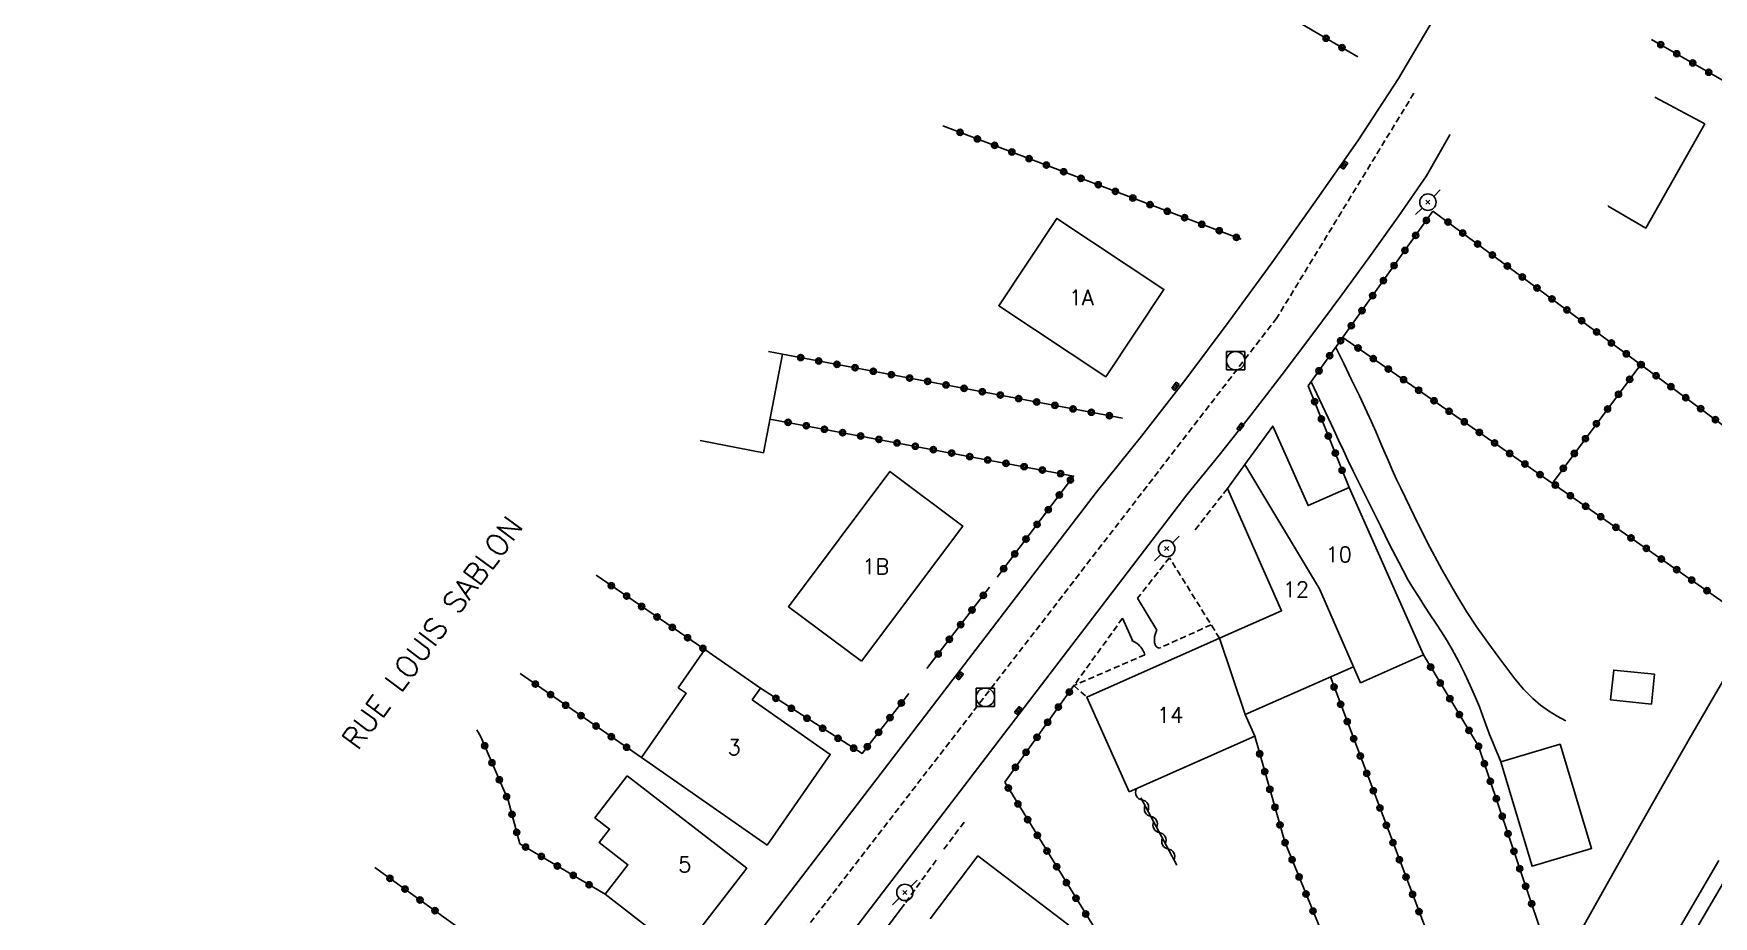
# Model space of a CAD drawing. Header units: millimetres. Extents: x 164000 to 165000, y 151998 to 153000.
# Drawn here: x 164014 to 164150.3, y 152521.7 to 152593.3 of the extents above; entities that cross this region are included whole.
import ezdxf
from ezdxf.enums import TextEntityAlignment as Align

# ---------------------------------------------------------------- set-up
doc = ezdxf.new("R2010")
doc.units = ezdxf.units.MM
doc.linetypes.add('DASHED', pattern=[0.75, 0.5, -0.25])
doc.layers.get('0').update_dxf_attribs({"linetype": 'CONTINUOUS'})
for name, color, linetype in [('W0001', 6, 'DASHED'), ('W0008', 7, 'CONTINUOUS'), ('W0014', 7, 'CONTINUOUS'), ('W0017', 7, 'CONTINUOUS'), ('W0101', 7, 'CONTINUOUS'), ('W0104', 1, 'CONTINUOUS'), ('W0112', 1, 'DASHED'), ('W0211', 2, 'CONTINUOUS'), ('W0214', 2, 'CONTINUOUS'), ('W0310', 3, 'CONTINUOUS'), ('W0323', 7, 'CONTINUOUS'), ('W0401', 7, 'CONTINUOUS'), ('W0420', 7, 'CONTINUOUS'), ('W0473', 7, 'CONTINUOUS'), ('W0700', 7, 'CONTINUOUS'), ('W0989', 7, 'CONTINUOUS'), ('W0991', 7, 'CONTINUOUS'), ('W1102', 7, 'CONTINUOUS')]:
    doc.layers.add(name, color=color, linetype=linetype)
doc.styles.get("Standard").update_dxf_attribs({"font": 'romans.shx', "width": 0.85})

# ---------------------------------------------------------------- blocks, each defined once
blk = doc.blocks.new('T420')
for p, q in [((0.75, 0.75), (-0.75, 0.75)), ((-0.75, 0.75), (-0.75, -0.75)), ((0.75, 0.75), (0.75, -0.75)), ((0.75, -0.75), (-0.75, -0.75))]:
    blk.add_line(p, q)
blk.add_ellipse((0, 0), major_axis=(-0.53, 0.53), ratio=1, start_param=3.926991, end_param=10.210176)
blk = doc.blocks.new('T401')
for p, q in [((-0.3, 0.3), (0, 0.3)), ((-0.3, -0.25), (-0.3, 0.3)), ((-0.3, 0.15), (0, 0.15)), ((-0.3, 0), (0, 0)), ((0, 0.3), (0, -0.25)), ((-0.3, -0.15), (0, -0.15)), ((-0.3, -0.25), (-0.3, -0.3)), ((-0.3, -0.3), (0, -0.3)), ((0, -0.3), (0, -0.25))]:
    blk.add_line(p, q)
blk = doc.blocks.new('T473')
for p, q in [((-0.166667, 0.166667), (0.166667, -0.166667)), ((-0.166667, -0.166667), (0.166667, 0.166667)), ((0.500001, 0.500001), (1.000002, 1.000002)), ((-1.000002, -1.000002), (-0.500001, -0.500001))]:
    blk.add_line(p, q)
blk.add_ellipse((0, 0), major_axis=(0.471405, 0.471405), ratio=1, start_param=5.4977871438, end_param=11.780972451)
blk = doc.blocks.new('t323o')
at = {"color": 0, "linetype": 'Continuous'}
for radius in [0.25, 0.15]:
    blk.add_circle((0, 0), radius, dxfattribs=at)
blk = doc.blocks.new('t310o')
at = {"color": 0, "linetype": 'Continuous'}
for centre, start, end in [((-0.5, 0.38), 216.8699, 323.1304), ((0.5, -0.37), 36.8699, 143.1303)]:
    blk.add_arc(centre, 0.625, start, end, dxfattribs=at)

msp = doc.modelspace()

# ---------------------------------------------------------------- linework, layer by layer
at = {"layer": 'W0001'}
msp.add_lwpolyline([(164126.03, 152588.49), (164126.03, 152588.49), (164114.91, 152570.26), (164071.17, 152513.55), (164068.49, 152509.67), (164028.8, 152454.67), (164014, 152425.85)], dxfattribs=at)
at = {"layer": 'W0008'}
for points in [[(164100.24, 152556.08), (164103.92, 152560.66), (164107.52, 152565.29), (164111.04, 152569.99), (164114.49, 152574.74), (164118, 152579.66), (164121.47, 152584.62), (164124.79, 152589.68), (164127.86, 152594.91), (164132.17, 152604.65)], [(164128.95, 152585.12), (164128.95, 152585.12), (164127.06, 152581.8)], [(164127.06, 152581.8), (164124.81, 152578.55), (164122.51, 152575.33), (164120.19, 152572.13), (164117.83, 152568.96), (164115.33, 152565.65), (164112.79, 152562.37), (164110.22, 152559.12), (164107.61, 152555.89)], [(164031.61, 152452.37), (164038.02, 152462.89), (164049.69, 152479.7), (164052.41, 152483.59), (164073.27, 152511), (164107.61, 152555.89)], [(164100.24, 152556.08), (164077.92, 152526.93), (164062.25, 152506.51), (164034.01, 152466.47)]]:
    msp.add_lwpolyline(points, dxfattribs=at)
at = {"layer": 'W0014'}
msp.add_lwpolyline([(164084.7, 152522.67), (164077.93, 152513.65)], dxfattribs=at)
at = {"layer": 'W0017'}
for points in [[(164138.37, 152537.55), (164137.65, 152537.93), (164136.96, 152538.35), (164136.31, 152538.83), (164135.69, 152539.35), (164134.92, 152540.13), (164134.22, 152540.96), (164133.57, 152541.83), (164132.93, 152542.7), (164132.03, 152543.92), (164131.15, 152545.16), (164130.31, 152546.42), (164129.51, 152547.71), (164128.29, 152549.83), (164127.15, 152552), (164126.06, 152554.19), (164125, 152556.38), (164124.63, 152557.15), (164124.28, 152557.93), (164123.94, 152558.7), (164123.6, 152559.48), (164123.27, 152560.26), (164122.93, 152561.04), (164122.59, 152561.82), (164122.24, 152562.59), (164121.62, 152563.92), (164120.98, 152565.24), (164120.34, 152566.55), (164119.69, 152567.86)], [(164117.7, 152565.08), (164118.16, 152564.1), (164118.62, 152563.12), (164119.07, 152562.14), (164119.53, 152561.16), (164119.92, 152560.32), (164120.31, 152559.49), (164120.7, 152558.65), (164121.1, 152557.82), (164121.47, 152557.06), (164121.85, 152556.3), (164122.23, 152555.55), (164122.61, 152554.79), (164123.34, 152553.33), (164124.06, 152551.87), (164124.8, 152550.42), (164125.58, 152548.98), (164126, 152548.26), (164126.45, 152547.56), (164126.9, 152546.86), (164127.36, 152546.16), (164127.82, 152545.47), (164128.28, 152544.77), (164128.72, 152544.05), (164129.13, 152543.33), (164129.65, 152542.38), (164130.14, 152541.41), (164130.6, 152540.42), (164131.04, 152539.43), (164131.2, 152539.06), (164131.35, 152538.69), (164131.49, 152538.31), (164131.63, 152537.94), (164131.76, 152537.56), (164131.9, 152537.18), (164132.04, 152536.81), (164132.18, 152536.43), (164132.41, 152535.88), (164132.63, 152535.32), (164132.86, 152534.76), (164133.09, 152534.21)], [(164105.18, 152544.9), (164103.61, 152547.5)], [(164103.21, 152544.01), (164102.39, 152545.88)]]:
    msp.add_lwpolyline(points, dxfattribs=at)
at = {"layer": 'W0101'}
for points in [[(164144.85, 152577.55), (164149.64, 152586.01), (164145.58, 152588.18)], [(164141.79, 152579.34), (164141.79, 152579.34), (164141.79, 152579.34), (164141.79, 152579.34), (164141.79, 152579.34), (164144.85, 152577.55), (164144.85, 152577.55)], [(164121.12, 152541.94), (164121.7, 152540.64), (164126.8, 152542.9), (164120.77, 152556.49), (164117.45, 152555.02), (164114.58, 152561.48), (164112.32, 152558.37)], [(164112.32, 152558.37), (164110.9, 152556.41), (164115.3, 152546.48), (164110.26, 152544.25)], [(164110.26, 152544.25), (164099.5, 152539.47), (164102.91, 152531.78)], [(164112.34, 152538.05), (164121.12, 152541.94)], [(164102.91, 152531.78), (164113.11, 152536.31), (164112.34, 152538.05)], [(164086.77, 152521.47), (164090.65, 152526.58), (164098.03, 152520.97)]]:
    msp.add_lwpolyline(points, dxfattribs=at)
for points in [[(164101.04, 152565.48), (164105.74, 152572.57), (164097.04, 152578.33), (164092.34, 152571.25), (164101.04, 152565.48)], [(164081.2, 152542.38), (164089.42, 152553.36), (164083.5, 152557.79), (164075.28, 152546.81), (164081.2, 152542.38)], [(164072.32, 152539.24), (164072.99, 152540.19), (164068.47, 152543.33), (164066.32, 152540.24), (164066.97, 152539.79), (164063.33, 152534.57), (164073.54, 152527.46), (164078.66, 152534.82), (164072.32, 152539.24)], [(164062.18, 152533.08), (164059.56, 152529.68), (164060.75, 152528.76), (164059.91, 152527.67), (164062.24, 152525.87), (164060.38, 152523.47), (164066.55, 152518.7), (164071.88, 152525.58), (164062.18, 152533.08)]]:
    msp.add_lwpolyline(points, close=True, dxfattribs=at)
at = {"layer": 'W0104'}
for points in [[(164073.66, 152567.54), (164074.78, 152567.32), (164073.23, 152559.31)], [(164073.23, 152559.31), (164068.09, 152560.31)]]:
    msp.add_lwpolyline(points, dxfattribs=at)
for points in [[(164145.32, 152538.9), (164142, 152539.25), (164142.25, 152541.67), (164145.57, 152541.33), (164145.32, 152538.9)], [(164133.09, 152534.21), (164135.63, 152525.74), (164140.45, 152527.19), (164137.9, 152535.65), (164133.09, 152534.21)]]:
    msp.add_lwpolyline(points, close=True, dxfattribs=at)
at = {"layer": 'W0112'}
for points in [[(164110.9, 152556.41), (164108.23, 152552.99)], [(164106.19, 152550.79), (164103.61, 152547.5)], [(164110.26, 152544.25), (164106.19, 152550.79)], [(164102.39, 152545.88), (164098.44, 152540.41), (164099.5, 152539.47)], [(164105.18, 152544.9), (164105.09, 152544.73), (164105.03, 152544.55), (164104.98, 152544.37), (164104.97, 152544.18), (164104.97, 152544.04), (164104.99, 152543.89), (164105.03, 152543.75), (164105.1, 152543.62), (164105.15, 152543.56), (164105.21, 152543.51), (164105.29, 152543.47), (164105.36, 152543.44)], [(164109.58, 152545.35), (164105.36, 152543.44)], [(164104.2, 152542.91), (164098.44, 152540.41)], [(164104.2, 152542.91), (164104.17, 152543), (164104.13, 152543.1), (164104.09, 152543.19), (164104.04, 152543.28), (164103.95, 152543.41), (164103.86, 152543.53), (164103.75, 152543.65), (164103.64, 152543.76), (164103.52, 152543.85), (164103.39, 152543.94), (164103.25, 152544.01), (164103.11, 152544.08)], [(164089.53, 152529.32), (164087.8, 152527.02)], [(164087.27, 152526.25), (164084.7, 152522.69)]]:
    msp.add_lwpolyline(points, dxfattribs=at)
at = {"layer": 'W0211'}
msp.add_lwpolyline([(164104.08, 152460.8), (164106.58, 152463.62), (164109.04, 152466.48), (164111.46, 152469.38), (164113.83, 152472.31), (164120.11, 152480.32), (164126.28, 152488.41), (164132.29, 152496.62), (164138.07, 152505), (164141.41, 152510.21), (164144.59, 152515.52), (164147.68, 152520.87), (164150.78, 152526.22)], dxfattribs=at)
at = {"layer": 'W0214'}
msp.add_lwpolyline([(164152.32, 152542.85), (164150.34, 152539.46), (164148.38, 152536.05), (164146.43, 152532.64), (164144.49, 152529.22), (164141.72, 152524.32), (164138.96, 152519.4), (164136.22, 152514.49), (164133.48, 152509.56)], dxfattribs=at)
at = {"layer": 'W0310'}
msp.add_lwpolyline([(164103.88, 152531.29), (164106.8, 152525.82)], dxfattribs=at)
at = {"layer": 'W0323'}
for points in [[(164121.47, 152591.46), (164099.5, 152604.33)], [(164127.58, 152578.92), (164158.37, 152556.2), (164170.28, 152578.54), (164145.33, 152592.87)], [(164112, 152576.65), (164087.79, 152585.85)], [(164117.46, 152564.74), (164127.58, 152578.92)], [(164120.27, 152568.67), (164151.84, 152546.7), (164158.37, 152556.2)], [(164074.78, 152567.32), (164102.39, 152562.11)], [(164144.44, 152566.48), (164137.27, 152556.84)], [(164117.46, 152564.74), (164120.77, 152556.49)], [(164073.76, 152562.05), (164098.41, 152557.42), (164092.21, 152549.2)], [(164068.47, 152543.33), (164059.65, 152549.36)], [(164091.6, 152548.4), (164086.5, 152541.79)], [(164126.8, 152542.9), (164131.28, 152535.48), (164137.07, 152518.32), (164125.82, 152502.61), (164115.55, 152527.73), (164113.11, 152536.31)], [(164063.33, 152534.57), (164053.5, 152541.39)], [(164085.04, 152539.78), (164081.25, 152534.9), (164072.99, 152540.19)], [(164098.44, 152540.41), (164092.82, 152532.56)], [(164130.2, 152508.73), (164127.06, 152516.7), (164128.26, 152517.28), (164119.26, 152541.11)], [(164049.98, 152536.82), (164050.29, 152536.25), (164052.52, 152531.1), (164053.47, 152527.57), (164060.38, 152523.47)], [(164119.85, 152488.66), (164092.82, 152532.56)], [(164062.65, 152510.57), (164041.71, 152525.64)]]:
    msp.add_lwpolyline(points, dxfattribs=at)
at = {"layer": 'W0700'}
msp.add_lwpolyline([(164237.19, 152656.64), (164230.45, 152644.83), (164221.54, 152630.32), (164208.59, 152608.59), (164197.37, 152590.32), (164177.71, 152565.75), (164165.19, 152548.13), (164156.8, 152534.02), (164145.64, 152515), (164130.62, 152491.73), (164116.55, 152472.06)], dxfattribs=at)
at = {"layer": 'W1102'}
for points in [[(164112.32, 152558.37), (164118.36, 152548.27), (164121.12, 152541.94)], [(164110.26, 152544.25), (164112.34, 152538.05)]]:
    msp.add_lwpolyline(points, dxfattribs=at)

# ---------------------------------------------------------------- block references
at = {"layer": 'W0310', "rotation": 298.1013510691052}
for p in [(164103.97, 152531.12), (164104.68, 152529.79), (164105.38, 152528.47), (164106.09, 152527.15)]:
    msp.add_blockref('t310o', p, dxfattribs=at)
at = {"layer": 'W0323'}
for p, rotation in [((164118.91, 152592.96), 149.6251915920737), ((164120.2, 152592.2), 149.6251915920737), ((164146.07, 152592.44), 150.1274165602107), ((164147.37, 152591.7), 150.1274165602107), ((164148.67, 152590.95), 150.1274165602107), ((164149.97, 152590.2), 150.1274165602107), ((164089.2, 152585.32), 159.1840424578323), ((164090.6, 152584.79), 159.1840424578323), ((164092, 152584.26), 159.1840424578323), ((164093.4, 152583.72), 159.1840424578323), ((164094.8, 152583.19), 159.1840424578323), ((164096.21, 152582.66), 159.1840424578323), ((164097.61, 152582.12), 159.1840424578323), ((164099.01, 152581.59), 159.1840424578323), ((164100.41, 152581.06), 159.1840424578323), ((164101.81, 152580.52), 159.1840424578323), ((164103.22, 152579.99), 159.1840424578323), ((164104.62, 152579.46), 159.1840424578323), ((164106.02, 152578.92), 159.1840424578323), ((164107.42, 152578.39), 159.1840424578323), ((164127.05, 152578.17), 54.48118455857021), ((164128.79, 152578.03), 323.5660641802474), ((164108.82, 152577.86), 159.1840424578323), ((164110.23, 152577.33), 159.1840424578323), ((164111.63, 152576.79), 159.1840424578323), ((164126.18, 152576.95), 54.48118455857021), ((164130, 152577.14), 323.5660641802474), ((164125.3, 152575.73), 54.48118455857021), ((164131.2, 152576.25), 323.5660641802474), ((164132.41, 152575.36), 323.5660641802474), ((164124.43, 152574.51), 54.48118455857021), ((164133.62, 152574.47), 323.5660641802474), ((164123.56, 152573.29), 54.48118455857021), ((164134.83, 152573.58), 323.5660641802474), ((164136.03, 152572.69), 323.5660641802474), ((164122.69, 152572.07), 54.48118455857021), ((164137.24, 152571.8), 323.5660641802474), ((164121.82, 152570.85), 54.48118455857021), ((164138.45, 152570.91), 323.5660641802474), ((164139.65, 152570.02), 323.5660641802474), ((164120.95, 152569.62), 54.48118455857021), ((164140.86, 152569.12), 323.5660641802474), ((164119.2, 152567.18), 54.48118455857021), ((164120.08, 152568.4), 54.48118455857021), ((164121.5, 152567.82), 325.1649599950831), ((164142.07, 152568.23), 323.5660641802474), ((164143.27, 152567.34), 323.5660641802474), ((164076.26, 152567.04), 349.3253517153417), ((164077.73, 152566.76), 349.3253517153417), ((164079.2, 152566.49), 349.3253517153417), ((164080.68, 152566.21), 349.3253517153417), ((164082.15, 152565.93), 349.3253517153417), ((164118.33, 152565.96), 54.48118455857021), ((164122.73, 152566.96), 325.1649599950831), ((164123.96, 152566.1), 325.1649599950831), ((164144.43, 152566.47), 233.3476566703513), ((164144.48, 152566.45), 323.5660641802474), ((164083.63, 152565.65), 349.3253517153417), ((164085.1, 152565.37), 349.3253517153417), ((164086.58, 152565.1), 349.3253517153417), ((164088.05, 152564.82), 349.3253517153417), ((164089.52, 152564.54), 349.3253517153417), ((164125.19, 152565.25), 325.1649599950831), ((164126.42, 152564.39), 325.1649599950831), ((164143.54, 152565.27), 233.3476566703513), ((164145.69, 152565.56), 323.5660641802474), ((164146.89, 152564.67), 323.5660641802474), ((164091, 152564.26), 349.3253517153417), ((164092.47, 152563.99), 349.3253517153417), ((164093.95, 152563.71), 349.3253517153417), ((164095.42, 152563.43), 349.3253517153417), ((164096.89, 152563.15), 349.3253517153417), ((164117.98, 152563.46), 291.8282425377844), ((164127.66, 152563.53), 325.1649599950831), ((164142.64, 152564.06), 233.3476566703513), ((164148.1, 152563.78), 323.5660641802474), ((164075.24, 152561.78), 349.35493420978), ((164098.37, 152562.87), 349.3253517153417), ((164099.84, 152562.6), 349.3253517153417), ((164101.32, 152562.32), 349.3253517153417), ((164118.53, 152562.06), 291.8282425377844), ((164128.89, 152562.68), 325.1649599950831), ((164130.12, 152561.82), 325.1649599950831), ((164140.85, 152561.66), 233.3476566703513), ((164141.75, 152562.86), 233.3476566703513), ((164149.31, 152562.89), 323.5660641802474), ((164150.51, 152562), 323.5660641802474), ((164076.71, 152561.5), 349.35493420978), ((164078.19, 152561.22), 349.35493420978), ((164079.66, 152560.94), 349.35493420978), ((164081.13, 152560.67), 349.35493420978), ((164082.61, 152560.39), 349.35493420978), ((164119.09, 152560.67), 291.8282425377844), ((164131.35, 152560.96), 325.1649599950831), ((164139.96, 152560.45), 233.3476566703513), ((164084.08, 152560.11), 349.35493420978), ((164085.56, 152559.84), 349.35493420978), ((164087.03, 152559.56), 349.35493420978), ((164088.51, 152559.28), 349.35493420978), ((164089.98, 152559), 349.35493420978), ((164119.65, 152559.28), 291.8282425377844), ((164132.58, 152560.11), 325.1649599950831), ((164133.81, 152559.25), 325.1649599950831), ((164139.06, 152559.25), 233.3476566703513), ((164091.45, 152558.73), 349.35493420978), ((164092.93, 152558.45), 349.35493420978), ((164094.4, 152558.17), 349.35493420978), ((164095.88, 152557.9), 349.35493420978), ((164097.35, 152557.62), 349.35493420978), ((164120.21, 152557.89), 291.8282425377844), ((164135.04, 152558.39), 325.1649599950831), ((164136.27, 152557.54), 325.1649599950831), ((164138.16, 152558.05), 233.3476566703513), ((164098.16, 152557.09), 232.9530878694969), ((164137.51, 152556.68), 325.1649599950831), ((164097.26, 152555.89), 232.9530878694969), ((164138.74, 152555.82), 325.1649599950831), ((164139.97, 152554.97), 325.1649599950831), ((164095.45, 152553.49), 232.9530878694969), ((164096.35, 152554.69), 232.9530878694969), ((164141.2, 152554.11), 325.1649599950831), ((164094.55, 152552.3), 232.9530878694969), ((164142.43, 152553.25), 325.1649599950831), ((164143.66, 152552.4), 325.1649599950831), ((164093.64, 152551.1), 232.9530878694969), ((164144.89, 152551.54), 325.1649599950831), ((164092.74, 152549.9), 232.9530878694969), ((164146.12, 152550.68), 325.1649599950831), ((164147.36, 152549.82), 325.1649599950831), ((164060.89, 152548.52), 145.6622393242118), ((164148.59, 152548.97), 325.1649599950831), ((164149.82, 152548.11), 325.1649599950831), ((164062.13, 152547.67), 145.6622393242118), ((164063.36, 152546.83), 145.6622393242118), ((164091.08, 152547.73), 232.3647484733374), ((164064.6, 152545.98), 145.6622393242118), ((164089.25, 152545.36), 232.3647484733374), ((164090.17, 152546.55), 232.3647484733374), ((164065.84, 152545.13), 145.6622393242118), ((164067.08, 152544.29), 145.6622393242118), ((164088.33, 152544.17), 232.3647484733374), ((164068.32, 152543.44), 145.6622393242118), ((164087.42, 152542.98), 232.3647484733374), ((164127.4, 152541.91), 301.1548421080513), ((164054.73, 152540.53), 145.2846177542072), ((164098.06, 152539.88), 234.3891467797195), ((164119.56, 152540.3), 110.6945150117513), ((164128.17, 152540.62), 301.1548421080513), ((164055.96, 152539.68), 145.2846177542072), ((164057.19, 152538.82), 145.2846177542072), ((164074.25, 152539.38), 147.343288259588), ((164075.51, 152538.57), 147.343288259588), ((164084.43, 152538.99), 232.1465810712486), ((164097.18, 152538.66), 234.3891467797195), ((164120.09, 152538.9), 110.6945150117513), ((164128.95, 152539.34), 301.1548421080513), ((164058.43, 152537.97), 145.2846177542072), ((164059.66, 152537.12), 145.2846177542072), ((164076.78, 152537.76), 147.343288259588), ((164083.51, 152537.81), 232.1465810712486), ((164096.31, 152537.44), 234.3891467797195), ((164120.62, 152537.49), 110.6945150117513), ((164129.73, 152538.06), 301.1548421080513), ((164060.89, 152536.26), 145.2846177542072), ((164078.04, 152536.95), 147.343288259588), ((164079.3, 152536.14), 147.343288259588), ((164082.59, 152536.62), 232.1465810712486), ((164095.44, 152536.22), 234.3891467797195), ((164121.15, 152536.09), 110.6945150117513), ((164130.5, 152536.77), 301.1548421080513), ((164050.61, 152535.52), 293.4121124291869), ((164062.13, 152535.41), 145.2846177542072), ((164080.56, 152535.33), 147.343288259588), ((164081.67, 152535.44), 232.1465810712486), ((164094.56, 152535), 234.3891467797195), ((164113.52, 152534.87), 105.8576680914825), ((164121.68, 152534.69), 110.6945150117513), ((164131.28, 152535.49), 301.1548421080513), ((164051.2, 152534.14), 293.4121124291869), ((164093.69, 152533.78), 234.3891467797195), ((164113.93, 152533.43), 105.8576680914825), ((164122.21, 152533.28), 110.6945150117513), ((164131.76, 152534.07), 288.6207164154094), ((164051.8, 152532.76), 293.4121124291869), ((164093.11, 152532.09), 121.627522011449), ((164114.34, 152531.98), 105.8576680914825), ((164122.74, 152531.88), 110.6945150117513), ((164132.24, 152532.65), 288.6207164154094), ((164052.39, 152531.39), 293.4121124291869), ((164093.89, 152530.81), 121.627522011449), ((164114.75, 152530.54), 105.8576680914825), ((164123.27, 152530.48), 110.6945150117513), ((164132.72, 152531.23), 288.6207164154094), ((164052.83, 152529.95), 285.14570842017), ((164094.68, 152529.53), 121.627522011449), ((164115.16, 152529.1), 105.8576680914825), ((164123.8, 152529.07), 110.6945150117513), ((164133.2, 152529.8), 288.6207164154094), ((164053.22, 152528.51), 285.14570842017), ((164095.47, 152528.26), 121.627522011449), ((164115.58, 152527.66), 112.2278174753996), ((164124.33, 152527.67), 110.6945150117513), ((164133.67, 152528.38), 288.6207164154094), ((164053.93, 152527.3), 329.3234936427377), ((164055.22, 152526.54), 329.3234936427377), ((164096.25, 152526.98), 121.627522011449), ((164116.15, 152526.27), 112.2278174753996), ((164124.86, 152526.27), 110.6945150117513), ((164134.15, 152526.96), 288.6207164154094), ((164056.51, 152525.77), 329.3234936427377), ((164057.8, 152525.01), 329.3234936427377), ((164097.04, 152525.7), 121.627522011449), ((164116.72, 152524.88), 112.2278174753996), ((164125.39, 152524.87), 110.6945150117513), ((164134.63, 152525.54), 288.6207164154094), ((164042.92, 152524.76), 144.2645239498652), ((164044.14, 152523.89), 144.2645239498652), ((164059.09, 152524.24), 329.3234936427377), ((164097.83, 152524.42), 121.627522011449), ((164117.28, 152523.49), 112.2278174753996), ((164125.92, 152523.46), 110.6945150117513), ((164135.11, 152524.12), 288.6207164154094), ((164045.36, 152523.01), 144.2645239498652), ((164046.58, 152522.14), 144.2645239498652), ((164098.61, 152523.15), 121.627522011449), ((164117.85, 152522.1), 112.2278174753996), ((164135.59, 152522.7), 288.6207164154094), ((164099.4, 152521.87), 121.627522011449), ((164126.45, 152522.06), 110.6945150117513)]:
    msp.add_blockref('t323o', p, dxfattribs=dict(at, rotation=rotation))
at = {"layer": 'W0401'}
for p, rotation in [((164120.49, 152582.57), 325.0820034155763), ((164106.8, 152564.61), 322.4612393404749), ((164111.84, 152561.5), 141.7882831133539), ((164089.05, 152541.29), 142.5530047532069), ((164094.04, 152538.29), 322.5843671606427)]:
    msp.add_blockref('T401', p, dxfattribs=dict(at, rotation=rotation))
at = {"layer": 'W0420'}
for p in [(164111.57, 152566.78), (164091.25, 152539.46)]:
    msp.add_blockref('T420', p, dxfattribs=at)
at = {"layer": 'W0473'}
for p in [(164127.17, 152579.65), (164105.97, 152551.53), (164084.72, 152523.62)]:
    msp.add_blockref('T473', p, dxfattribs=at)

# ---------------------------------------------------------------- texts
at = {"layer": 'W0989'}
msp.add_text('RUE LOUIS SABLON  ', height=1.75, rotation=53.4708, dxfattribs=at).set_placement((164040.29, 152535.05))
at = {"layer": 'W0991'}
for s, p in [('1A', (164099.04, 152571.91)), ('10', (164119.93, 152551.06)), ('1B', (164082.35, 152550.08)), ('12', (164116.46, 152548.21)), ('14', (164106.25, 152538.02)), ('3', (164070.87, 152535.4)), ('5', (164066.85, 152525.89))]:
    msp.add_text(s, height=1.25, dxfattribs=at).set_placement(p, align=Align.MIDDLE_CENTER)

doc.saveas('drawing.dxf')
